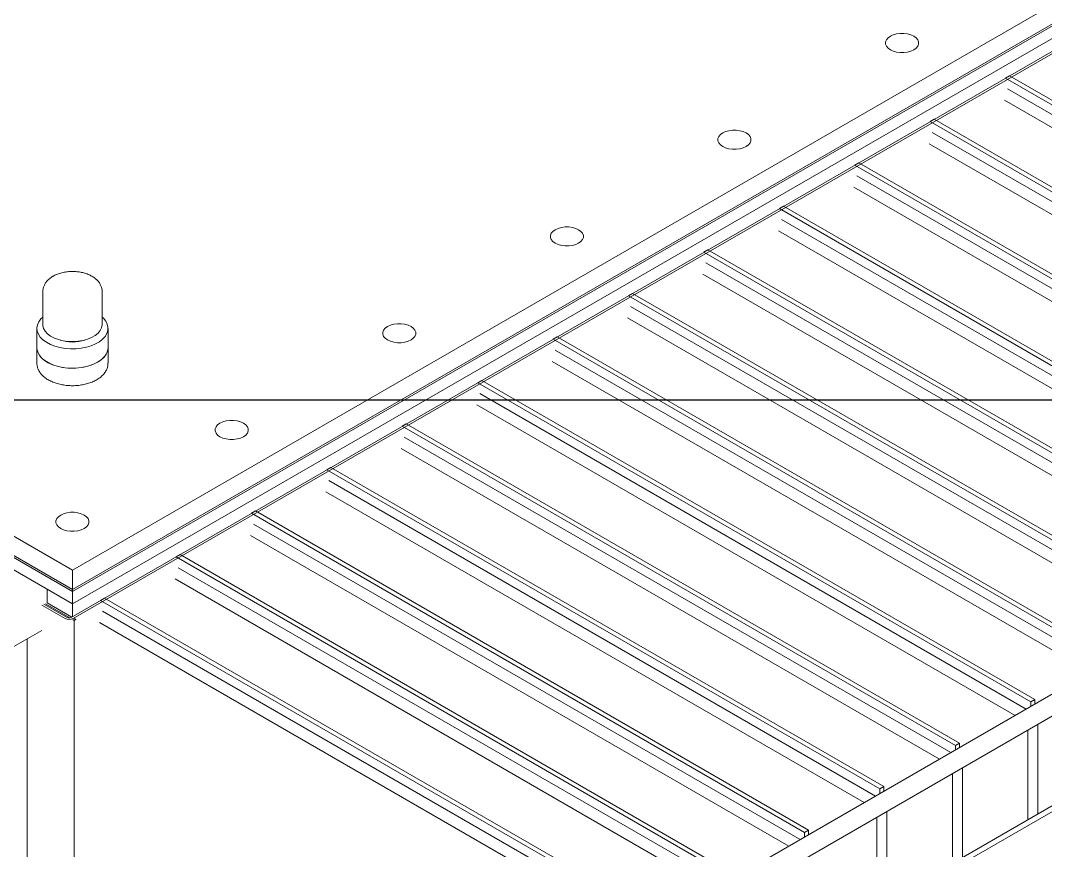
# Model space of a CAD drawing. Header units: millimetres. Extents: x 30710 to 48779, y -19256 to -8564.
# Drawn here: x 40006 to 40438.4, y -15762.3 to -15412 of the extents above; entities that cross this region are included whole.
import ezdxf

# ---------------------------------------------------------------- set-up
doc = ezdxf.new("R2010")
doc.units = ezdxf.units.MM
doc.header["$LTSCALE"] = 10
doc.layers.get('Defpoints').update_dxf_attribs({"lineweight": 25})
doc.layers.add('粗实线', color=4, linetype='Continuous', lineweight=18)

msp = doc.modelspace()

# ---------------------------------------------------------------- linework, layer by layer
at = {"layer": 'Defpoints'}
msp.add_line((30710.22, -15572.161), (45830.22, -15572.161), dxfattribs=at)
at = {"layer": '粗实线'}
for p, q in [((38606.595, -14823.504), (40027.879, -15643.994)), ((38606.595, -14831.67), (40027.879, -15652.16)), ((40027.879, -15652.977), (38613.666, -14836.569)), ((38614.772, -14842.463), (40027.879, -15658.232)), ((40027.879, -15643.994), (40756.199, -15223.544)), ((40027.879, -15652.16), (40756.199, -15231.71)), ((40749.128, -15236.609), (40027.879, -15652.977)), ((40027.879, -15658.232), (40748.022, -15242.503)), ((40027.314, -15663.924), (40690.297, -15281.192)), ((40028.162, -15664.414), (40691.146, -15281.682)), ((40912.945, -15423.988), (40273.013, -15793.412)), ((40277.013, -15800.341), (40916.945, -15430.916)), ((40421.596, -15436.309), (40423.293, -15435.33)), ((40654.942, -15571.017), (40421.596, -15436.309)), ((40656.639, -15570.037), (40423.293, -15435.33)), ((40653.063, -15574.015), (40422.445, -15440.882)), ((40648.292, -15576.769), (40421.172, -15445.655)), ((40389.777, -15454.679), (40391.474, -15453.699)), ((40623.122, -15589.386), (40389.777, -15454.679)), ((40624.819, -15588.406), (40391.474, -15453.699)), ((40621.243, -15592.384), (40390.625, -15459.251)), ((40616.472, -15595.138), (40389.352, -15464.024)), ((40912.116, -15471.545), (40272.185, -15840.97)), ((40914.238, -15472.77), (40274.306, -15842.195)), ((40357.957, -15473.048), (40359.654, -15472.068)), ((40591.302, -15607.755), (40357.957, -15473.048)), ((40592.999, -15606.775), (40359.654, -15472.068)), ((40589.423, -15610.753), (40358.805, -15477.62)), ((40584.653, -15613.507), (40357.533, -15482.393)), ((40326.137, -15491.417), (40327.834, -15490.437)), ((40561.179, -15625.145), (40327.834, -15490.437)), ((40559.482, -15626.124), (40326.137, -15491.417)), ((40557.603, -15629.122), (40326.986, -15495.99)), ((40552.833, -15631.876), (40325.713, -15500.763)), ((40294.317, -15509.786), (40296.014, -15508.807)), ((40527.662, -15644.494), (40294.317, -15509.786)), ((40529.36, -15643.514), (40296.014, -15508.807)), ((40525.783, -15647.491), (40295.166, -15514.359)), ((40521.013, -15650.245), (40293.893, -15519.132)), ((40015.379, -15526.426), (40015.379, -15540.308)), ((40040.379, -15540.308), (40040.379, -15526.426)), ((40262.497, -15528.155), (40264.194, -15527.176)), ((40495.843, -15662.863), (40262.497, -15528.155)), ((40497.54, -15661.883), (40264.194, -15527.176)), ((40493.964, -15665.861), (40263.346, -15532.728)), ((40489.193, -15668.614), (40262.073, -15537.501)), ((40012.879, -15541.941), (40012.879, -15550.106)), ((40042.879, -15550.106), (40042.879, -15541.941)), ((40230.678, -15546.525), (40232.375, -15545.545)), ((40464.023, -15681.232), (40230.678, -15546.525)), ((40465.72, -15680.252), (40232.375, -15545.545)), ((40012.879, -15550.106), (40012.879, -15556.638)), ((40042.879, -15556.638), (40042.879, -15550.106)), ((40462.144, -15684.23), (40231.526, -15551.097)), ((40012.881, -15556.531), (40012.879, -15556.638)), ((40457.373, -15686.984), (40230.253, -15555.87)), ((40198.858, -15564.894), (40200.555, -15563.914)), ((40433.9, -15698.621), (40200.555, -15563.914)), ((40432.203, -15699.601), (40198.858, -15564.894)), ((40430.324, -15702.599), (40199.706, -15569.466)), ((40425.554, -15705.353), (40198.434, -15574.239)), ((40167.038, -15583.263), (40168.735, -15582.283)), ((40400.383, -15717.97), (40167.038, -15583.263)), ((40402.08, -15716.991), (40168.735, -15582.283)), ((40398.504, -15720.968), (40167.887, -15587.835)), ((40393.734, -15723.722), (40166.614, -15592.608)), ((40135.218, -15601.632), (40136.915, -15600.652)), ((40368.563, -15736.339), (40135.218, -15601.632)), ((40370.26, -15735.36), (40136.915, -15600.652)), ((40366.684, -15739.337), (40136.067, -15606.205)), ((40361.914, -15742.091), (40134.794, -15610.978)), ((40103.398, -15620.001), (40105.095, -15619.022)), ((40336.744, -15754.709), (40103.398, -15620.001)), ((40338.441, -15753.729), (40105.095, -15619.022)), ((40334.865, -15757.707), (40104.247, -15624.574)), ((40330.094, -15760.46), (40102.974, -15629.347)), ((40071.579, -15638.37), (40073.276, -15637.391)), ((40306.621, -15772.098), (40073.276, -15637.391)), ((40304.924, -15773.078), (40071.579, -15638.37)), ((40027.879, -15652.16), (40027.879, -15643.994)), ((40303.045, -15776.076), (40072.427, -15642.943)), ((40298.274, -15778.83), (40071.154, -15647.716)), ((40017.273, -15652.109), (40017.273, -15657.841)), ((40027.879, -15652.977), (40027.879, -15652.16)), ((40027.879, -15657.329), (40027.879, -15652.977)), ((40024.768, -15664.414), (40015.01, -15658.781)), ((40025.617, -15663.924), (40015.859, -15658.291)), ((40026.719, -15664.111), (40016.566, -15658.25)), ((40027.562, -15663.781), (40017.273, -15657.841)), ((40027.879, -15658.232), (40027.879, -15657.329)), ((40027.879, -15657.329), (40027.879, -15658.232)), ((40027.879, -15663.597), (40027.879, -15658.232)), ((40039.759, -15656.74), (40041.456, -15655.76)), ((40273.104, -15791.447), (40039.759, -15656.74)), ((40274.801, -15790.467), (40041.456, -15655.76)), ((40272.193, -15795.004), (40040.607, -15661.312)), ((40028.586, -15665.189), (40028.015, -15664.859)), ((40028.586, -15665.189), (40029.294, -15664.781)), ((40028.586, -16649.121), (40028.586, -15665.189)), ((40029.294, -15664.781), (40028.728, -15664.454)), ((40271.831, -15800.303), (40039.335, -15666.085)), ((40015.01, -15669.396), (40003.131, -15676.254)), ((40008.788, -15672.988), (40008.788, -16635.037)), ((40432.203, -15699.601), (40433.9, -15698.621)), ((40432.203, -15701.514), (40432.203, -15699.601)), ((40433.9, -15698.621), (40433.9, -15700.535)), ((40435.173, -15709.037), (40435.173, -15746.879)), ((40430.93, -15749.328), (40430.93, -15711.486)), ((40400.383, -15717.97), (40402.08, -15716.991)), ((40400.383, -15719.883), (40400.383, -15717.97)), ((40402.08, -15716.991), (40402.08, -15718.904)), ((40403.353, -15727.406), (40403.353, -15765.248)), ((40399.11, -15767.697), (40399.11, -15729.856)), ((40368.563, -15736.339), (40370.26, -15735.36)), ((40368.563, -15738.253), (40368.563, -15736.339)), ((40370.26, -15735.36), (40370.26, -15737.273)), ((40367.291, -15786.067), (40367.291, -15748.225)), ((40371.533, -15745.775), (40371.533, -15783.617)), ((40336.744, -15754.709), (40338.441, -15753.729)), ((40338.441, -15753.729), (40338.441, -15755.642)), ((40336.744, -15756.622), (40336.744, -15754.709))]:
    msp.add_line(p, q, dxfattribs=at)
for points in [[(40372.947, -15424.38), (40371.97, -15423.673), (40371.29, -15422.858), (40370.941, -15421.976), (40370.941, -15421.071), (40371.29, -15420.188), (40371.97, -15419.373), (40372.947, -15418.666), (40374.173, -15418.101), (40375.585, -15417.709), (40377.113, -15417.507), (40378.681, -15417.507), (40380.209, -15417.709), (40381.621, -15418.101), (40382.847, -15418.666), (40383.824, -15419.373), (40384.504, -15420.188), (40384.853, -15421.071), (40384.853, -15421.976), (40384.504, -15422.858), (40383.824, -15423.673), (40382.847, -15424.38), (40381.621, -15424.945), (40380.209, -15425.337), (40378.681, -15425.539), (40377.113, -15425.539), (40375.585, -15425.337), (40374.173, -15424.945), (40372.947, -15424.38)], [(40302.237, -15465.201), (40301.259, -15464.493), (40300.579, -15463.678), (40300.231, -15462.796), (40300.231, -15461.891), (40300.579, -15461.009), (40301.259, -15460.194), (40302.237, -15459.486), (40303.462, -15458.922), (40304.875, -15458.529), (40306.403, -15458.328), (40307.97, -15458.328), (40309.499, -15458.529), (40310.911, -15458.922), (40312.136, -15459.486), (40313.114, -15460.194), (40313.794, -15461.009), (40314.143, -15461.891), (40314.143, -15462.796), (40313.794, -15463.678), (40313.114, -15464.493), (40312.136, -15465.201), (40310.911, -15465.765), (40309.499, -15466.158), (40307.97, -15466.359), (40306.403, -15466.359), (40304.875, -15466.158), (40303.462, -15465.765), (40302.237, -15465.201)], [(40231.526, -15506.021), (40230.549, -15505.314), (40229.869, -15504.499), (40229.52, -15503.616), (40229.52, -15502.711), (40229.869, -15501.829), (40230.549, -15501.014), (40231.526, -15500.306), (40232.752, -15499.742), (40234.164, -15499.35), (40235.692, -15499.148), (40237.26, -15499.148), (40238.788, -15499.35), (40240.2, -15499.742), (40241.426, -15500.306), (40242.403, -15501.014), (40243.083, -15501.829), (40243.432, -15502.711), (40243.432, -15503.616), (40243.083, -15504.499), (40242.403, -15505.314), (40241.426, -15506.021), (40240.2, -15506.586), (40238.788, -15506.978), (40237.26, -15507.179), (40235.692, -15507.179), (40234.164, -15506.978), (40232.752, -15506.586), (40231.526, -15506.021)], [(40015.364, -15537.168), (40014.567, -15537.95), (40013.668, -15539.17), (40013.102, -15540.455), (40012.882, -15541.775), (40013.014, -15543.098), (40013.494, -15544.395), (40014.312, -15545.634), (40015.447, -15546.786), (40016.874, -15547.825), (40018.559, -15548.725), (40020.462, -15549.467), (40022.54, -15550.033), (40024.742, -15550.408), (40027.018, -15550.586), (40029.314, -15550.56), (40031.576, -15550.333), (40033.752, -15549.909), (40035.79, -15549.298), (40037.643, -15548.514), (40039.267, -15547.577), (40040.624, -15546.507), (40041.682, -15545.331), (40042.417, -15544.075), (40042.811, -15542.769), (40042.855, -15541.443), (40042.548, -15540.129), (40041.897, -15538.858), (40040.917, -15537.659), (40040.379, -15537.154)], [(40015.379, -15540.308), (40015.405, -15540.767), (40015.719, -15541.977), (40016.382, -15543.14), (40017.377, -15544.221), (40018.673, -15545.189), (40020.235, -15546.017), (40022.016, -15546.681), (40023.966, -15547.161), (40026.029, -15547.444), (40028.145, -15547.522), (40030.253, -15547.392), (40032.293, -15547.059), (40034.206, -15546.531), (40035.937, -15545.824), (40037.436, -15544.959), (40038.66, -15543.96), (40039.574, -15542.855), (40040.152, -15541.678), (40040.377, -15540.461), (40040.379, -15540.308)], [(40160.815, -15546.842), (40159.838, -15546.134), (40159.158, -15545.319), (40158.809, -15544.437), (40158.809, -15543.532), (40159.158, -15542.65), (40159.838, -15541.834), (40160.815, -15541.127), (40162.041, -15540.563), (40163.453, -15540.17), (40164.981, -15539.969), (40166.549, -15539.969), (40168.077, -15540.17), (40169.489, -15540.563), (40170.715, -15541.127), (40171.692, -15541.834), (40172.372, -15542.65), (40172.721, -15543.532), (40172.721, -15544.437), (40172.372, -15545.319), (40171.692, -15546.134), (40170.715, -15546.842), (40169.489, -15547.406), (40168.077, -15547.799), (40166.549, -15548), (40164.981, -15548), (40163.453, -15547.799), (40162.041, -15547.406), (40160.815, -15546.842)], [(40038.486, -15556.229), (40036.743, -15557.092), (40034.791, -15557.791), (40032.678, -15558.31), (40030.453, -15558.637), (40028.167, -15558.764), (40025.874, -15558.688), (40023.628, -15558.41), (40021.482, -15557.938), (40019.486, -15557.283), (40017.687, -15556.459), (40016.126, -15555.486), (40014.841, -15554.388), (40013.862, -15553.189), (40013.211, -15551.917), (40012.904, -15550.603), (40012.879, -15550.106)], [(40042.879, -15550.106), (40042.811, -15550.934), (40042.417, -15552.24), (40041.682, -15553.496), (40040.624, -15554.673), (40039.267, -15555.742), (40037.643, -15556.68), (40035.79, -15557.463), (40033.752, -15558.074), (40031.576, -15558.498), (40029.314, -15558.726), (40027.018, -15558.751), (40024.742, -15558.574), (40022.54, -15558.198), (40020.462, -15557.633), (40018.559, -15556.891), (40016.874, -15555.99), (40015.447, -15554.951), (40014.312, -15553.799), (40013.494, -15552.56), (40013.014, -15551.264), (40012.879, -15550.106)], [(40042.879, -15550.106), (40042.877, -15550.272), (40042.657, -15551.592), (40042.091, -15552.876), (40041.192, -15554.096), (40039.981, -15555.223), (40038.486, -15556.229)], [(40090.105, -15587.662), (40089.127, -15586.955), (40088.447, -15586.139), (40088.099, -15585.257), (40088.099, -15584.352), (40088.447, -15583.47), (40089.127, -15582.655), (40090.105, -15581.947), (40091.33, -15581.383), (40092.743, -15580.99), (40094.271, -15580.789), (40095.838, -15580.789), (40097.366, -15580.99), (40098.779, -15581.383), (40100.004, -15581.947), (40100.982, -15582.655), (40101.662, -15583.47), (40102.011, -15584.352), (40102.011, -15585.257), (40101.662, -15586.139), (40100.982, -15586.955), (40100.004, -15587.662), (40098.779, -15588.226), (40097.366, -15588.619), (40095.838, -15588.82), (40094.271, -15588.82), (40092.743, -15588.619), (40091.33, -15588.226), (40090.105, -15587.662)], [(40022.93, -15626.442), (40024.155, -15627.006), (40025.567, -15627.398), (40027.096, -15627.6), (40028.663, -15627.6), (40030.191, -15627.398), (40031.604, -15627.006), (40032.829, -15626.442), (40033.806, -15625.734), (40034.487, -15624.919), (40034.835, -15624.037), (40034.835, -15623.132), (40034.487, -15622.249), (40033.806, -15621.434), (40032.829, -15620.727), (40031.604, -15620.162), (40030.191, -15619.77), (40028.663, -15619.568), (40027.096, -15619.568), (40025.567, -15619.77), (40024.155, -15620.162), (40022.93, -15620.727), (40021.952, -15621.434), (40021.272, -15622.249), (40020.923, -15623.132), (40020.923, -15624.037), (40021.272, -15624.919), (40021.952, -15625.734), (40022.93, -15626.442)]]:
    msp.add_lwpolyline(points, dxfattribs=at)
for centre, radius, start, end in [((40027.879, -15531.556), 16.174, 251.16013, 288.83987), ((40026.465, -15661.139), 3.689, 242.60967, 297.39033), ((40026.465, -15662.286), 1.844, 242.60967, 297.39033)]:
    msp.add_arc(centre, radius, start, end, dxfattribs=at)
for points, knots in [([(40019.662, -15519.95), (40019.381, -15520.122), (40018.584, -15520.609), (40017.505, -15521.522), (40016.519, -15522.704), (40015.85, -15523.94), (40015.444, -15525.18), (40015.419, -15526.01), (40015.407, -15526.39)], [0, 0, 0, 0, 0.9336597, 2.647497, 4.134974, 5.5564174, 6.9318765, 8.0988175, 8.0988175, 8.0988175, 8.0988175]), ([(40040.345, -15526.436), (40040.355, -15526.299), (40040.4, -15525.699), (40040.156, -15524.645), (40039.636, -15523.35), (40038.827, -15522.159), (40037.767, -15521.076), (40036.453, -15520.115), (40034.903, -15519.3), (40033.159, -15518.658), (40031.277, -15518.209), (40029.316, -15517.961), (40027.321, -15517.916), (40025.338, -15518.075), (40023.409, -15518.437), (40021.615, -15518.993), (40020.392, -15519.539), (40019.78, -15519.884), (40019.662, -15519.95)], [0, 0, 0, 0, 0.464649, 2.032563, 3.5868623, 5.1705678, 6.8194623, 8.5481553, 10.3415571, 12.1656957, 13.9879733, 15.8026259, 17.6128899, 19.4255924, 21.2468266, 23.0846869, 24.8359513, 25.2527962, 25.2527962, 25.2527962, 25.2527962]), ([(40012.908, -15556.504), (40012.898, -15556.604), (40012.837, -15557.175), (40013.042, -15558.218), (40013.521, -15559.571), (40014.311, -15560.844), (40015.371, -15562.026), (40016.701, -15563.101), (40018.28, -15564.045), (40020.07, -15564.834), (40022.026, -15565.45), (40024.101, -15565.881), (40026.25, -15566.121), (40028.431, -15566.169), (40030.601, -15566.024), (40032.718, -15565.686), (40034.74, -15565.161), (40036.629, -15564.452), (40038.345, -15563.565), (40039.85, -15562.507), (40041.098, -15561.291), (40042.052, -15559.944), (40042.645, -15558.509), (40042.905, -15557.347), (40042.855, -15556.69), (40042.842, -15556.522)], [0, 0, 0, 0, 0.3597627, 2.0402951, 3.7132139, 5.4134157, 7.1671632, 8.9780871, 10.8294216, 12.6982697, 14.5661977, 16.4286148, 18.2860143, 20.1408456, 21.9962932, 23.8549736, 25.7202196, 27.5955432, 29.4835733, 31.3839243, 33.2848476, 35.1593631, 36.9759182, 38.7210861, 39.3206443, 39.3206443, 39.3206443, 39.3206443])]:
    msp.add_open_spline(points, degree=3, knots=knots, dxfattribs=at)

doc.saveas('drawing.dxf')
